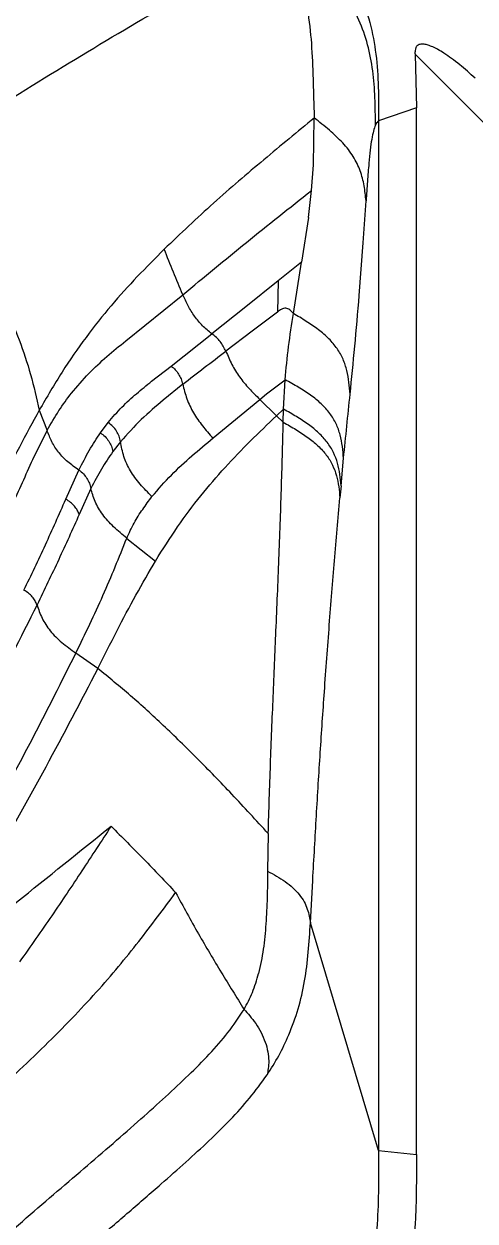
# Model space of a CAD drawing. Extents: x 1076 to 1148, y 508 to 635.
# Drawn here: x 1136.08 to 1140.5, y 560 to 571.74 of the extents above; entities that cross this region are included whole.
import ezdxf

# ---------------------------------------------------------------- set-up
doc = ezdxf.new("R2010")
doc.units = 0
doc.header["$MEASUREMENT"] = 0
doc.layers.add('1', color=4, linetype='Continuous')

# ---------------------------------------------------------------- blocks, each defined once
blk = doc.blocks.new('2026 TX')
at = {"layer": '1', "color": 3}
for p, q in [((64.149, 51.649), (64.163, 51.123)), ((64.149, 51.649), (64.149, 51.649)), ((68.795, 47.003), (64.149, 51.649)), ((64.163, 51.123), (63.793, 50.995)), ((64.163, 40.861), (64.163, 51.123)), ((63.154, 50.563), (63.162, 51.023)), ((63.162, 51.023), (63.162, 51.024)), ((63.793, 50.995), (63.793, 40.899)), ((63.135, 50.312), (63.154, 50.563)), ((63.104, 50.047), (63.135, 50.312)), ((63.642, 49.801), (63.669, 50.211)), ((63.104, 50.047), (63.038, 49.609)), ((63.603, 49.284), (63.642, 49.801)), ((63.038, 49.609), (62.809, 49.426)), ((62.957, 49.108), (63.038, 49.609)), ((62.809, 49.426), (62.491, 49.172)), ((62.809, 49.426), (62.801, 49.12)), ((61.315, 48.839), (61.874, 49.29)), ((62.491, 49.172), (62.159, 48.907)), ((62.801, 49.12), (62.553, 48.933)), ((61.761, 48.59), (62.159, 48.907)), ((62.553, 48.933), (62.297, 48.738)), ((61.569, 48.443), (61.761, 48.59)), ((61.873, 48.414), (61.683, 48.258)), ((62.695, 48.319), (62.876, 48.457)), ((62.861, 48.168), (62.876, 48.457)), ((62.17, 47.886), (62.628, 48.265)), ((62.628, 48.265), (62.695, 48.319)), ((62.792, 48.103), (62.628, 48.265)), ((60.467, 48.158), (60.544, 47.96)), ((62.792, 48.103), (62.861, 48.168)), ((62.858, 48.04), (62.861, 48.168)), ((61.067, 47.937), (61.143, 48.039)), ((62.792, 48.103), (62.858, 48.04)), ((60.404, 47.676), (60.544, 47.96)), ((61.264, 47.85), (61.189, 47.753)), ((63.424, 47.418), (63.449, 47.688)), ((60.728, 47.286), (60.857, 47.572)), ((63.424, 47.418), (63.413, 47.298)), ((60.973, 47.392), (60.859, 47.137)), ((61.325, 46.902), (61.607, 46.68)), ((60.826, 45.777), (60.826, 45.778)), ((61.041, 45.625), (60.826, 45.777)), ((62.711, 44.008), (62.705, 43.638)), ((63.124, 43.132), (63.147, 43.549)), ((63.793, 40.899), (63.124, 43.132)), ((63.793, 40.899), (64.163, 40.861))]:
    blk.add_line(p, q, dxfattribs=at)
for points, knots in [([(62.805, 53.298), (62.887, 53.217), (63.047, 53.056), (63.27, 52.806), (63.462, 52.541), (63.612, 52.259), (63.714, 51.959), (63.772, 51.646), (63.793, 51.323), (63.793, 51.105), (63.793, 50.995)], [0, 0, 0, 0, 0.132003, 0.261113, 0.386023, 0.507449, 0.627641, 0.749154, 0.873441, 1, 1, 1, 1]), ([(59.107, 50.518), (59.436, 50.731), (60.095, 51.158), (61.065, 51.751), (62.018, 52.312), (62.631, 52.654), (62.938, 52.825)], [0, 0, 0, 0, 0.250002, 0.500003, 0.750006, 1, 1, 1, 1]), ([(63.762, 50.953), (63.761, 51.043), (63.759, 51.221), (63.74, 51.485), (63.691, 51.742), (63.605, 51.986), (63.481, 52.216), (63.322, 52.43), (63.136, 52.631), (63.004, 52.76), (62.938, 52.825)], [0, 0, 0, 0, 0.126718, 0.251536, 0.37373, 0.49443, 0.615943, 0.740461, 0.868825, 1, 1, 1, 1]), ([(62.938, 52.825), (62.965, 52.716), (63.02, 52.498), (63.084, 52.171), (63.132, 51.839), (63.142, 51.61), (63.148, 51.496)], [0, 0, 0, 0, 0.250013, 0.500006, 0.749994, 1, 1, 1, 1]), ([(64.737, 51.413), (64.712, 51.436), (64.663, 51.482), (64.587, 51.547), (64.51, 51.606), (64.439, 51.656), (64.377, 51.693), (64.326, 51.719), (64.28, 51.737), (64.246, 51.746), (64.222, 51.748), (64.205, 51.748), (64.191, 51.744), (64.18, 51.739), (64.172, 51.733), (64.165, 51.727), (64.16, 51.719), (64.154, 51.707), (64.148, 51.683), (64.149, 51.661), (64.149, 51.649)], [0, 0, 0, 0, 0.131261, 0.259975, 0.392474, 0.510718, 0.599396, 0.675563, 0.739396, 0.792732, 0.815439, 0.835797, 0.861498, 0.873322, 0.884762, 0.900848, 0.909038, 0.917452, 0.954649, 1, 1, 1, 1]), ([(63.148, 51.496), (63.15, 51.421), (63.153, 51.271), (63.159, 51.106), (63.162, 51.024)], [0, 0, 0, 0, 0.50001, 1, 1, 1, 1]), ([(63.162, 51.023), (62.997, 50.888), (62.669, 50.617), (62.173, 50.195), (61.852, 49.889), (61.692, 49.737)], [0, 0, 0, 0, 0.333336, 0.6666752, 1, 1, 1, 1]), ([(63.669, 50.211), (63.664, 50.261), (63.654, 50.359), (63.617, 50.506), (63.549, 50.647), (63.445, 50.781), (63.312, 50.906), (63.212, 50.984), (63.162, 51.024)], [0, 0, 0, 0, 0.168995, 0.33554, 0.499809, 0.664207, 0.830955, 1, 1, 1, 1]), ([(63.762, 50.953), (63.755, 50.936), (63.743, 50.903), (63.725, 50.82), (63.71, 50.716), (63.701, 50.625), (63.697, 50.58)], [0, 0, 0, 0, 0.271562, 0.525099, 0.765871, 1, 1, 1, 1]), ([(63.793, 50.995), (63.788, 50.991), (63.777, 50.984), (63.767, 50.963), (63.762, 50.953)], [0, 0, 0, 0, 0.514606, 1, 1, 1, 1]), ([(59.107, 50.518), (59.184, 50.438), (59.341, 50.278), (59.566, 50.028), (59.778, 49.761), (59.97, 49.475), (60.137, 49.17), (60.276, 48.847), (60.389, 48.508), (60.441, 48.275), (60.467, 48.158)], [0, 0, 0, 0, 0.119309, 0.239772, 0.361639, 0.485148, 0.610554, 0.738085, 0.86789, 1, 1, 1, 1]), ([(63.697, 50.58), (63.692, 50.521), (63.682, 50.404), (63.674, 50.275), (63.669, 50.211)], [0, 0, 0, 0, 0.499998, 1, 1, 1, 1]), ([(61.874, 49.29), (62.081, 49.462), (62.495, 49.805), (62.921, 50.143), (63.134, 50.312)], [0, 0, 0, 0, 0.500069, 1, 1, 1, 1]), ([(61.692, 49.737), (61.604, 49.648), (61.427, 49.471), (61.17, 49.187), (60.924, 48.877), (60.689, 48.539), (60.541, 48.285), (60.467, 48.158)], [0, 0, 0, 0, 0.200007, 0.400021, 0.600022, 0.800007, 1, 1, 1, 1]), ([(61.874, 49.29), (61.843, 49.364), (61.781, 49.512), (61.722, 49.662), (61.692, 49.737)], [0, 0, 0, 0, 0.49792, 1, 1, 1, 1]), ([(62.159, 48.907), (62.127, 48.933), (62.065, 48.984), (61.987, 49.078), (61.924, 49.182), (61.891, 49.254), (61.874, 49.29)], [0, 0, 0, 0, 0.248106, 0.49434, 0.744699, 1, 1, 1, 1]), ([(63.513, 48.316), (63.529, 48.47), (63.56, 48.777), (63.588, 49.115), (63.603, 49.284)], [0, 0, 0, 0, 0.500033, 1, 1, 1, 1]), ([(62.957, 49.108), (62.951, 49.115), (62.94, 49.127), (62.921, 49.143), (62.902, 49.154), (62.873, 49.161), (62.838, 49.149), (62.814, 49.131), (62.801, 49.12)], [0, 0, 0, 0, 0.0966667, 0.1878662, 0.2800939, 0.3825523, 0.6483823, 1, 1, 1, 1]), ([(62.876, 48.457), (62.887, 48.565), (62.908, 48.782), (62.941, 49), (62.957, 49.108)], [0, 0, 0, 0, 0.4999965, 1, 1, 1, 1]), ([(63.513, 48.316), (63.51, 48.355), (63.503, 48.432), (63.484, 48.546), (63.448, 48.658), (63.39, 48.763), (63.308, 48.861), (63.204, 48.95), (63.084, 49.031), (63, 49.082), (62.957, 49.108)], [0, 0, 0, 0, 0.128767, 0.255839, 0.380063, 0.50174, 0.62273, 0.745495, 0.871484, 1, 1, 1, 1]), ([(60.783, 48.325), (60.839, 48.391), (60.951, 48.523), (61.13, 48.686), (61.253, 48.788), (61.315, 48.839)], [0, 0, 0, 0, 0.333294, 0.666634, 1, 1, 1, 1]), ([(62.297, 48.738), (62.28, 48.769), (62.254, 48.817), (62.205, 48.874), (62.174, 48.896), (62.159, 48.907)], [0, 0, 0, 0, 0.503976, 0.751715, 1, 1, 1, 1]), ([(61.873, 48.414), (61.943, 48.468), (62.084, 48.576), (62.226, 48.684), (62.297, 48.738)], [0, 0, 0, 0, 0.5000141, 1, 1, 1, 1]), ([(62.297, 48.738), (62.315, 48.694), (62.351, 48.606), (62.428, 48.483), (62.522, 48.369), (62.592, 48.3), (62.628, 48.265)], [0, 0, 0, 0, 0.249578, 0.497498, 0.747284, 1, 1, 1, 1]), ([(61.761, 48.59), (61.775, 48.578), (61.802, 48.556), (61.834, 48.512), (61.86, 48.465), (61.868, 48.431), (61.873, 48.414)], [0, 0, 0, 0, 0.250713, 0.5, 0.749286, 1, 1, 1, 1]), ([(61.143, 48.039), (61.187, 48.09), (61.276, 48.192), (61.419, 48.322), (61.519, 48.403), (61.569, 48.443)], [0, 0, 0, 0, 0.333335, 0.666662, 1, 1, 1, 1]), ([(61.873, 48.414), (61.885, 48.366), (61.909, 48.27), (61.975, 48.131), (62.065, 48.003), (62.134, 47.925), (62.17, 47.886)], [0, 0, 0, 0, 0.250549, 0.49741, 0.746442, 1, 1, 1, 1]), ([(63.449, 47.688), (63.446, 47.726), (63.439, 47.802), (63.419, 47.916), (63.38, 48.025), (63.318, 48.128), (63.233, 48.223), (63.127, 48.308), (63.006, 48.385), (62.92, 48.433), (62.876, 48.457)], [0, 0, 0, 0, 0.128747, 0.255379, 0.378955, 0.500289, 0.621507, 0.744836, 0.871289, 1, 1, 1, 1]), ([(60.544, 47.96), (60.582, 48.026), (60.658, 48.16), (60.741, 48.27), (60.783, 48.325)], [0, 0, 0, 0, 0.499984, 1, 1, 1, 1]), ([(61.683, 48.258), (61.61, 48.196), (61.464, 48.073), (61.331, 47.924), (61.264, 47.85)], [0, 0, 0, 0, 0.500055, 1, 1, 1, 1]), ([(63.449, 47.688), (63.46, 47.793), (63.481, 48.004), (63.502, 48.212), (63.513, 48.316)], [0, 0, 0, 0, 0.499994, 1, 1, 1, 1]), ([(60.467, 48.158), (60.402, 48.039), (60.272, 47.802), (60.083, 47.418), (59.955, 47.153), (59.892, 47.021)], [0, 0, 0, 0, 0.33332, 0.66665, 1, 1, 1, 1]), ([(63.424, 47.418), (63.42, 47.455), (63.414, 47.529), (63.393, 47.639), (63.354, 47.745), (63.292, 47.845), (63.209, 47.937), (63.105, 48.021), (62.988, 48.097), (62.904, 48.144), (62.861, 48.168)], [0, 0, 0, 0, 0.128394, 0.2546, 0.377918, 0.499409, 0.621141, 0.744969, 0.87154, 1, 1, 1, 1]), ([(61.264, 47.85), (61.26, 47.868), (61.253, 47.903), (61.226, 47.954), (61.19, 48.002), (61.159, 48.026), (61.143, 48.039)], [0, 0, 0, 0, 0.250878, 0.5, 0.749122, 1, 1, 1, 1]), ([(61.607, 46.68), (61.678, 46.794), (61.821, 47.021), (62.048, 47.323), (62.286, 47.6), (62.534, 47.858), (62.706, 48.021), (62.792, 48.103)], [0, 0, 0, 0, 0.200001, 0.399989, 0.599996, 0.800006, 1, 1, 1, 1]), ([(62.787, 45.995), (62.797, 46.232), (62.817, 46.705), (62.841, 47.383), (62.853, 47.821), (62.858, 48.04)], [0, 0, 0, 0, 0.33332, 0.666656, 1, 1, 1, 1]), ([(62.858, 48.04), (62.9, 48.017), (62.983, 47.97), (63.099, 47.894), (63.201, 47.811), (63.284, 47.72), (63.344, 47.621), (63.383, 47.516), (63.404, 47.408), (63.41, 47.335), (63.413, 47.298)], [0, 0, 0, 0, 0.1284, 0.254931, 0.378758, 0.500533, 0.622091, 0.745458, 0.87166, 1, 1, 1, 1]), ([(60.857, 47.572), (60.819, 47.598), (60.745, 47.649), (60.653, 47.744), (60.588, 47.85), (60.559, 47.923), (60.544, 47.96)], [0, 0, 0, 0, 0.251183, 0.496381, 0.744644, 1, 1, 1, 1]), ([(60.857, 47.572), (60.89, 47.638), (60.956, 47.769), (61.03, 47.881), (61.067, 47.937)], [0, 0, 0, 0, 0.500026, 1, 1, 1, 1]), ([(61.067, 47.937), (61.083, 47.925), (61.114, 47.901), (61.151, 47.855), (61.178, 47.805), (61.186, 47.77), (61.189, 47.753)], [0, 0, 0, 0, 0.250872, 0.5, 0.749128, 1, 1, 1, 1]), ([(61.572, 47.312), (61.532, 47.352), (61.453, 47.43), (61.355, 47.562), (61.29, 47.705), (61.273, 47.801), (61.264, 47.85)], [0, 0, 0, 0, 0.25437, 0.502503, 0.748263, 1, 1, 1, 1]), ([(61.572, 47.312), (61.634, 47.384), (61.759, 47.528), (61.963, 47.712), (62.101, 47.828), (62.17, 47.886)], [0, 0, 0, 0, 0.333289, 0.666633, 1, 1, 1, 1]), ([(59.988, 46.769), (60.06, 46.92), (60.202, 47.221), (60.337, 47.524), (60.404, 47.676)], [0, 0, 0, 0, 0.500002, 1, 1, 1, 1]), ([(61.189, 47.753), (61.151, 47.697), (61.074, 47.586), (61.007, 47.457), (60.973, 47.392)], [0, 0, 0, 0, 0.500003, 1, 1, 1, 1]), ([(60.857, 47.572), (60.872, 47.56), (60.902, 47.535), (60.936, 47.49), (60.962, 47.442), (60.969, 47.409), (60.973, 47.392)], [0, 0, 0, 0, 0.250756, 0.500138, 0.749457, 1, 1, 1, 1]), ([(61.325, 46.903), (61.281, 46.939), (61.193, 47.012), (61.084, 47.134), (61.009, 47.264), (60.985, 47.349), (60.973, 47.392)], [0, 0, 0, 0, 0.254972, 0.502643, 0.748, 1, 1, 1, 1]), ([(61.325, 46.902), (61.348, 46.953), (61.394, 47.055), (61.48, 47.188), (61.542, 47.271), (61.572, 47.312)], [0, 0, 0, 0, 0.333172, 0.666595, 1, 1, 1, 1]), ([(60.317, 46.394), (60.389, 46.542), (60.531, 46.838), (60.662, 47.136), (60.728, 47.286)], [0, 0, 0, 0, 0.500002, 1, 1, 1, 1]), ([(60.859, 47.137), (60.853, 47.151), (60.843, 47.179), (60.813, 47.219), (60.775, 47.256), (60.744, 47.276), (60.728, 47.286)], [0, 0, 0, 0, 0.250788, 0.5, 0.749212, 1, 1, 1, 1]), ([(63.261, 45.398), (63.277, 45.618), (63.309, 46.057), (63.361, 46.686), (63.396, 47.094), (63.413, 47.298)], [0, 0, 0, 0, 0.33332, 0.666657, 1, 1, 1, 1]), ([(60.859, 47.137), (60.793, 46.989), (60.661, 46.693), (60.517, 46.398), (60.446, 46.25)], [0, 0, 0, 0, 0.499995, 1, 1, 1, 1]), ([(60.826, 45.778), (60.918, 45.966), (61.1, 46.344), (61.25, 46.716), (61.325, 46.903)], [0, 0, 0, 0, 0.500022, 1, 1, 1, 1]), ([(61.041, 45.625), (61.103, 45.748), (61.227, 45.993), (61.414, 46.351), (61.543, 46.57), (61.607, 46.68)], [0, 0, 0, 0, 0.333891, 0.667015, 1, 1, 1, 1]), ([(60.446, 46.25), (60.44, 46.264), (60.429, 46.29), (60.4, 46.329), (60.363, 46.365), (60.333, 46.385), (60.317, 46.394)], [0, 0, 0, 0, 0.250744, 0.500011, 0.749272, 1, 1, 1, 1]), ([(60.446, 46.25), (60.284, 45.927), (59.96, 45.28), (59.623, 44.671), (59.454, 44.367)], [0, 0, 0, 0, 0.5, 1, 1, 1, 1]), ([(60.446, 46.25), (60.46, 46.207), (60.489, 46.121), (60.57, 45.993), (60.687, 45.878), (60.78, 45.811), (60.826, 45.778)], [0, 0, 0, 0, 0.252726, 0.498514, 0.745835, 1, 1, 1, 1]), ([(62.711, 44.008), (62.718, 44.235), (62.732, 44.69), (62.76, 45.356), (62.778, 45.782), (62.787, 45.995)], [0, 0, 0, 0, 0.333348, 0.666678, 1, 1, 1, 1]), ([(59.817, 43.87), (59.99, 44.178), (60.336, 44.795), (60.663, 45.45), (60.826, 45.777)], [0, 0, 0, 0, 0.500002, 1, 1, 1, 1]), ([(61.041, 45.625), (60.872, 45.301), (60.534, 44.651), (60.183, 44.033), (60.008, 43.724)], [0, 0, 0, 0, 0.499996, 1, 1, 1, 1]), ([(62.711, 44.008), (62.593, 44.137), (62.364, 44.386), (62.022, 44.74), (61.692, 45.063), (61.37, 45.358), (61.149, 45.538), (61.041, 45.625)], [0, 0, 0, 0, 0.2265506, 0.4385193, 0.6364349, 0.8223126, 1, 1, 1, 1]), ([(63.147, 43.549), (63.159, 43.761), (63.183, 44.185), (63.22, 44.806), (63.248, 45.201), (63.261, 45.398)], [0, 0, 0, 0, 0.333347, 0.666676, 1, 1, 1, 1]), ([(59.323, 42.592), (59.63, 42.839), (60.245, 43.334), (60.863, 43.832), (61.172, 44.08)], [0, 0, 0, 0, 0.499999, 1, 1, 1, 1]), ([(61.172, 44.08), (61.077, 43.935), (60.887, 43.644), (60.595, 43.205), (60.382, 42.902), (60.275, 42.751)], [0, 0, 0, 0, 0.333352, 0.666692, 1, 1, 1, 1]), ([(61.172, 44.08), (61.279, 43.973), (61.493, 43.758), (61.7, 43.538), (61.804, 43.429)], [0, 0, 0, 0, 0.4999829, 1, 1, 1, 1]), ([(62.705, 43.638), (62.704, 43.552), (62.702, 43.379), (62.69, 43.122), (62.667, 42.871), (62.634, 42.715), (62.617, 42.637)], [0, 0, 0, 0, 0.250047, 0.500075, 0.750069, 1, 1, 1, 1]), ([(62.705, 43.638), (62.735, 43.623), (62.795, 43.592), (62.879, 43.538), (62.955, 43.477), (63.018, 43.41), (63.065, 43.339), (63.096, 43.268), (63.114, 43.199), (63.121, 43.154), (63.124, 43.132)], [0, 0, 0, 0, 0.120312, 0.245051, 0.372387, 0.500829, 0.629162, 0.756179, 0.880394, 1, 1, 1, 1]), ([(60.788, 42.195), (60.869, 42.281), (61.031, 42.453), (61.246, 42.704), (61.445, 42.95), (61.628, 43.191), (61.745, 43.349), (61.804, 43.429)], [0, 0, 0, 0, 0.199979, 0.399946, 0.599938, 0.799946, 1, 1, 1, 1]), ([(61.804, 43.429), (61.877, 43.294), (62.022, 43.029), (62.248, 42.649), (62.4, 42.404), (62.474, 42.284)], [0, 0, 0, 0, 0.348212, 0.681872, 1, 1, 1, 1]), ([(62.913, 42.034), (62.945, 42.118), (63.011, 42.287), (63.071, 42.561), (63.107, 42.843), (63.118, 43.036), (63.124, 43.132)], [0, 0, 0, 0, 0.249969, 0.499935, 0.749956, 1, 1, 1, 1]), ([(62.474, 42.284), (62.503, 42.338), (62.562, 42.446), (62.598, 42.573), (62.617, 42.637)], [0, 0, 0, 0, 0.499954, 1, 1, 1, 1]), ([(61.464, 41.21), (61.546, 41.283), (61.709, 41.429), (61.932, 41.638), (62.136, 41.845), (62.321, 42.053), (62.423, 42.207), (62.474, 42.284)], [0, 0, 0, 0, 0.200009, 0.399983, 0.600005, 0.800054, 1, 1, 1, 1]), ([(62.474, 42.284), (62.493, 42.263), (62.534, 42.218), (62.592, 42.143), (62.644, 42.056), (62.684, 41.963), (62.709, 41.869), (62.718, 41.782), (62.713, 41.707), (62.704, 41.662), (62.7, 41.641)], [0, 0, 0, 0, 0.1036039, 0.2252719, 0.3593652, 0.4998618, 0.6404116, 0.7746221, 0.8963789, 1, 1, 1, 1]), ([(60.237, 41.656), (60.334, 41.747), (60.527, 41.928), (60.701, 42.106), (60.788, 42.195)], [0, 0, 0, 0, 0.5000031, 1, 1, 1, 1]), ([(62.7, 41.641), (62.739, 41.703), (62.818, 41.826), (62.881, 41.964), (62.913, 42.034)], [0, 0, 0, 0, 0.5000099, 1, 1, 1, 1]), ([(61.661, 40.572), (61.744, 40.644), (61.908, 40.789), (62.133, 40.996), (62.341, 41.202), (62.532, 41.41), (62.644, 41.564), (62.7, 41.641)], [0, 0, 0, 0, 0.200006, 0.399968, 0.599984, 0.800035, 1, 1, 1, 1]), ([(59.996, 39.937), (60.098, 40.027), (60.303, 40.207), (60.608, 40.469), (60.905, 40.724), (61.194, 40.972), (61.374, 41.131), (61.464, 41.21)], [0, 0, 0, 0, 0.200011, 0.400027, 0.600028, 0.800011, 1, 1, 1, 1]), ([(63.793, 40.899), (63.793, 40.778), (63.793, 40.537), (63.782, 40.181), (63.751, 39.834), (63.696, 39.501), (63.616, 39.203), (63.516, 38.942), (63.403, 38.716), (63.251, 38.476), (63.053, 38.232), (62.889, 38.068), (62.808, 37.987)], [0, 0, 0, 0, 0.11433, 0.226421, 0.335807, 0.441815, 0.543884, 0.625773, 0.704861, 0.781437, 0.892427, 1, 1, 1, 1]), ([(64.163, 40.861), (64.163, 40.834), (64.163, 40.782), (64.163, 40.704), (64.163, 40.63), (64.162, 40.565), (64.161, 40.499), (64.16, 40.426), (64.158, 40.354), (64.156, 40.286), (64.152, 40.215), (64.147, 40.123), (64.139, 40.013), (64.126, 39.884), (64.107, 39.741), (64.082, 39.593), (64.051, 39.449), (64.016, 39.314), (63.981, 39.202), (63.95, 39.114), (63.924, 39.047), (63.894, 38.973), (63.86, 38.899), (63.825, 38.829), (63.8, 38.782), (63.785, 38.754), (63.773, 38.732), (63.755, 38.701), (63.723, 38.648), (63.652, 38.538), (63.549, 38.4), (63.419, 38.249), (63.299, 38.122), (63.219, 38.042), (63.179, 38.002)], [0, 0, 0, 0, 0.025024, 0.049946, 0.074769, 0.095933, 0.112084, 0.138029, 0.165703, 0.181063, 0.203601, 0.233635, 0.268921, 0.309309, 0.35724, 0.406727, 0.453203, 0.498611, 0.539707, 0.565182, 0.588217, 0.608873, 0.640959, 0.666245, 0.683883, 0.692225, 0.69673, 0.707217, 0.727163, 0.755155, 0.832597, 0.891831, 0.945648, 1, 1, 1, 1]), ([(60.331, 39.412), (60.446, 39.515), (60.677, 39.721), (61.019, 40.016), (61.351, 40.302), (61.558, 40.482), (61.661, 40.572)], [0, 0, 0, 0, 0.2500221, 0.5000411, 0.7500217, 1, 1, 1, 1])]:
    blk.add_open_spline(points, degree=3, knots=knots, dxfattribs=at)

msp = doc.modelspace()

# ---------------------------------------------------------------- block references
at = {"layer": '1'}
msp.add_blockref('2026 TX', (1075.762, 519.794), dxfattribs=at)

doc.saveas('drawing.dxf')
